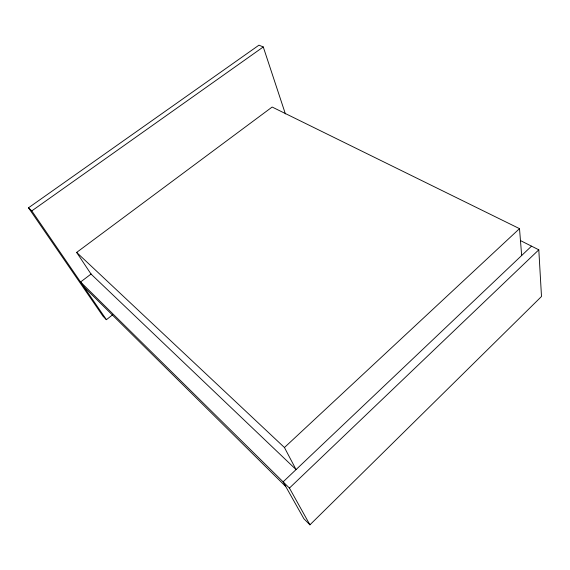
<?xml version="1.0" encoding="UTF-8"?>
<svg xmlns="http://www.w3.org/2000/svg" width="570" height="570" viewBox="0 0 570 570"><rect width="100%" height="100%" fill="white"/><g stroke="black" fill="none" stroke-linecap="round" stroke-linejoin="round"><path stroke-width="0.85" d="M531.518 246.155L283.126 481.857L303.895 518.757L309.93 524.835L541.5 296.486L538.8 249.817L520.41 240.561M309.93 524.835L289.432 488.077L538.8 249.817M284.444 447.521L519.505 228.648L272.147 107.039L76.651 252.417L91.029 274.056L296.058 469.58L284.444 447.521L76.651 252.417M285.392 113.907L263.269 46.954L258.958 45.165L28.5 207.801L103.127 316.379L106.412 319.692L112.689 314.747M91.186 273.942L80.562 282.007L289.432 488.077M28.5 207.801L31.792 210.9L263.269 46.954M83.769 286.682L285.741 486.509M31.792 210.9L106.412 319.692M519.505 228.648L521.671 255.503"/></g></svg>
